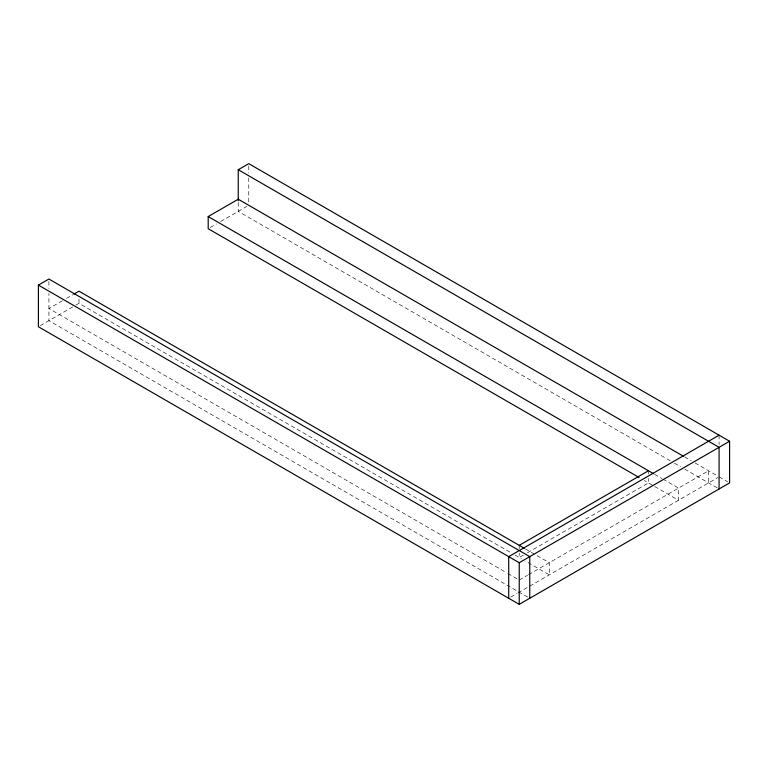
<?xml version="1.0" encoding="UTF-8"?>
<svg xmlns="http://www.w3.org/2000/svg" width="768" height="768" viewBox="0 0 768 768"><rect width="100%" height="100%" fill="white"/><g stroke="black" fill="none" stroke-linecap="round" stroke-linejoin="round"><path stroke-width="0.58" stroke-dasharray="3.84 2.88" d="M62.39 300.749L48.922 308.525L506.774 572.87M66.538 298.358L72.749 294.768M40.31 325.642L74.822 305.712M75.859 305.117L78.97 303.322L510.874 552.682M210.269 227.52L216.49 223.93M220.627 221.53L246.854 206.39M523.373 555.12L519.235 557.501L519.235 553.085M527.501 552.73L648.461 482.899L648.461 478.483M519.235 580.061L527.53 575.27M528.557 574.675L708.566 470.755L708.566 482.899M510.787 597.082L517.008 593.491M518.045 592.896L718.042 477.427M684.682 456.97L691.171 460.714M695.069 462.96L718.176 476.304M719.213 476.899L727.69 481.795M670.272 460.79L238.243 211.363L238.243 201.427M674.429 463.19L680.659 466.79M684.682 469.114L719.078 488.966M654.634 474.317L661.93 478.531M662.938 479.107L678.509 488.102L678.509 500.246L644.246 480.47M525.408 548.928L549.283 562.714L549.283 574.858L525.408 561.072M515.021 555.072L521.309 558.701M507.811 573.466L517.162 578.861M527.674 597.082L48.922 320.669L48.922 293.309M719.078 435.187L719.078 444.701M648.461 471.859L648.461 474.067M519.235 545.357L519.235 548.669M248.765 166.032L248.765 173.165M248.765 177.926L248.765 204.096M78.97 298.906L78.97 303.322M48.922 281.405L48.922 288.547"/><path stroke-width="1.15" d="M238.243 200.659L238.243 169.718L248.765 163.651L729.6 441.254L729.6 482.899L519.235 604.349L38.4 326.746L38.4 285.101L48.922 279.034L529.757 556.637L529.757 598.282M73.786 294.163L78.97 291.178L524.419 548.352M639.062 477.475L208.195 228.71L208.195 216.566L238.243 199.219L683.645 456.365M519.235 545.357L648.461 470.755M719.078 435.187L508.714 556.637L508.714 598.282M38.4 285.101L519.235 562.714L729.6 441.254M238.243 169.718L719.078 447.331L719.078 488.966M208.195 216.566L653.645 473.741M519.235 562.714L519.235 604.349"/></g></svg>
